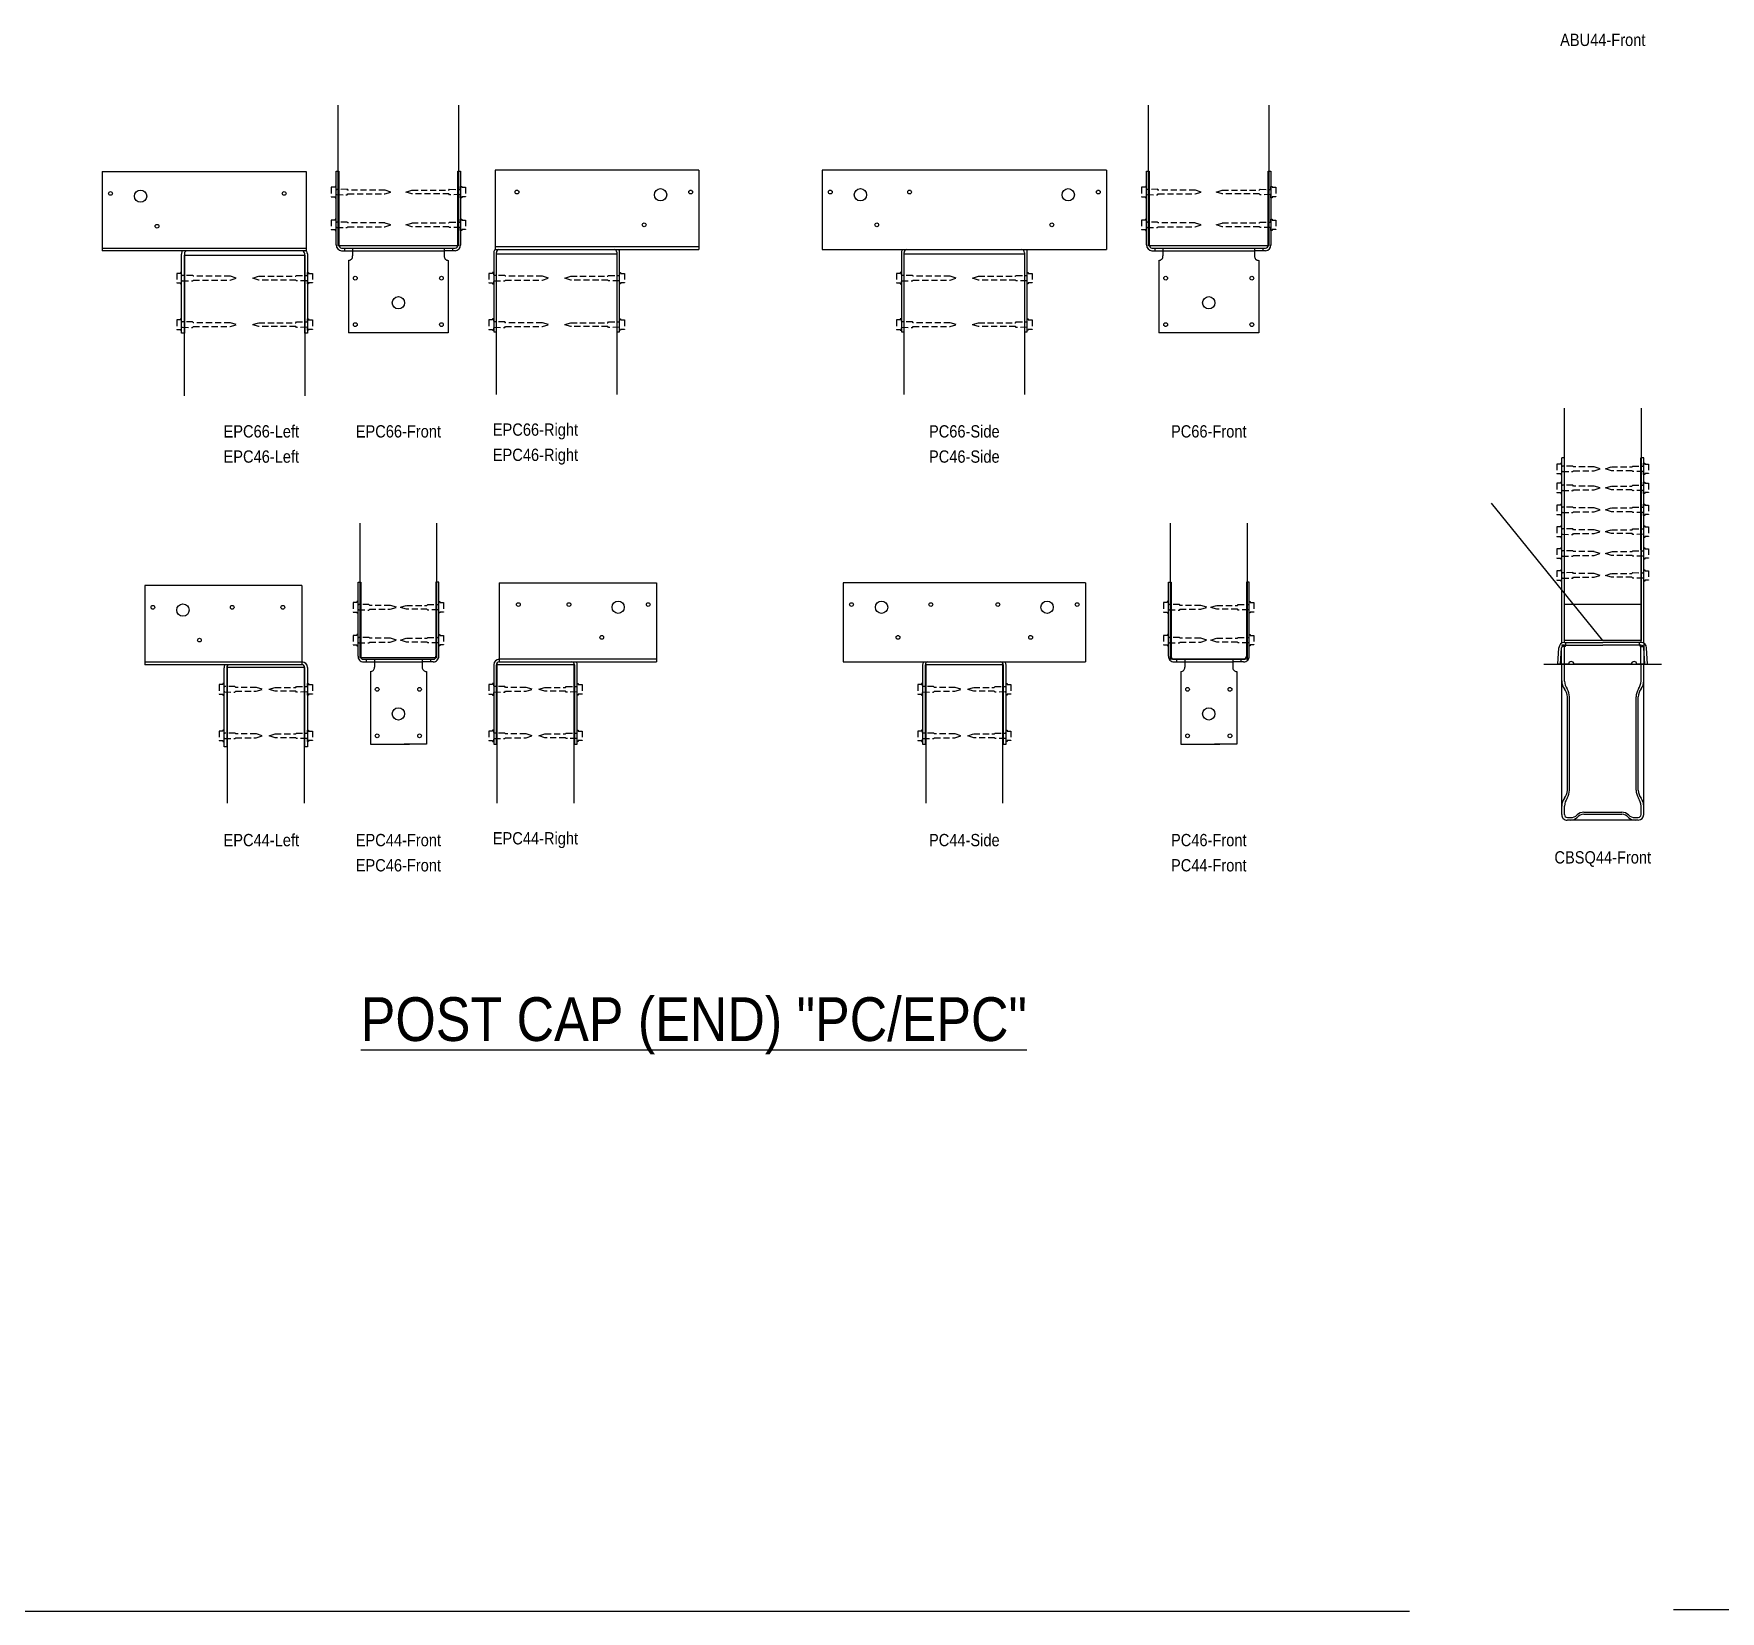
# Model space of a CAD drawing. Header units: inches. Extents: x -2661 to 42767, y -1222 to 9099.
# Drawn here: x 1313.6 to 1390.6, y 1723.8 to 1795.9 of the extents above; entities that cross this region are included whole.
import ezdxf

# ---------------------------------------------------------------- set-up
doc = ezdxf.new("R2010")
doc.units = ezdxf.units.IN
doc.header["$LTSCALE"] = 12
doc.header["$MEASUREMENT"] = 0
doc.linetypes.add('HIDDEN8', pattern=[0.04625, 0.03125, -0.015])
doc.layers.get('0').update_dxf_attribs({"linetype": 'CONTINUOUS'})
doc.layers.add('S-ANNO-NONPLOT', color=253, linetype='CONTINUOUS', plot=False, transparency=0.5)
for name, color, linetype in [('S-ANNO-NOTE', 4, 'CONTINUOUS'), ('S-SIMPSON', 2, 'CONTINUOUS'), ('S-WOOD', 3, 'CONTINUOUS')]:
    doc.layers.add(name, color=color, linetype=linetype)
doc.styles.add('Arial', font='arial.ttf', dxfattribs={"width": 0.85})

# ---------------------------------------------------------------- blocks, each defined once
blk = doc.blocks.new('EPC44-Front')
for p, q in [((-1.843, 0.147), (-1.843, 3.522)), ((-1.843, 3.522), (-1.718, 3.522)), ((-1.718, 3.522), (-1.718, 0.136)), ((1.718, 3.522), (1.718, 0.136)), ((1.843, 3.522), (1.718, 3.522)), ((1.843, 0.147), (1.843, 3.522)), ((-1.594, 0), (1.594, 0)), ((-1.468, 0), (-1.468, -0.125)), ((-1.094, 0), (-1.094, -0.361)), ((1.094, 0), (1.094, -0.361)), ((1.468, 0), (1.468, -0.125)), ((-1.594, -0.125), (-1.094, -0.125)), ((-1.281, -0.562), (-1.281, -3.875)), ((-1.094, -0.125), (1.094, -0.125)), ((1.594, -0.125), (1.094, -0.125)), ((1.281, -0.562), (1.281, -3.875)), ((-1.281, -3.875), (0.507, -3.875)), ((1.281, -3.875), (0.264, -3.875))]:
    blk.add_line(p, q)
for centre, radius in [((-0.969, -1.375), 0.0855), ((0.969, -1.375), 0.0855), ((0, -2.5), 0.281), ((-0.969, -3.5), 0.0855), ((0.969, -3.5), 0.0855)]:
    blk.add_circle(centre, radius)
for centre, radius, start, end in [((-1.594, 0.125), 0.25, 175.00805, 270), ((-1.594, 0.125), 0.125, 175.00805, 270), ((1.594, 0.125), 0.25, 270, 4.99195), ((1.594, 0.125), 0.125, 270, 4.99195), ((-1.281, -0.375), 0.188, 269.69442, 4.18522), ((1.281, -0.375), 0.188, 175.81478, 270.30558)]:
    blk.add_arc(centre, radius, start, end)
blk = doc.blocks.new('EPC44-Left')
for p, q in [((1.656, 3.625), (-5.531, 3.625)), ((-5.531, 3.625), (-5.531, 0)), ((1.656, 3.625), (1.656, 0)), ((-5.531, 0.125), (1.66, 0.125)), ((1.656, 0), (-5.531, 0)), ((-1.906, -3.761), (-1.906, -0.14)), ((-1.781, -0.136), (-1.781, -3.761)), ((1.781, -3.761), (1.781, -0.136)), ((1.906, -0.125), (1.906, -3.761)), ((-1.781, -3.761), (-1.906, -3.761)), ((1.906, -3.761), (1.781, -3.761))]:
    blk.add_line(p, q)
for centre, radius in [((-5.156, 2.625), 0.0855), ((-3.781, 2.5), 0.281), ((-1.531, 2.625), 0.0855), ((0.781, 2.625), 0.0855), ((-3.031, 1.125), 0.0855)]:
    blk.add_circle(centre, radius)
for centre, radius, start, end in [((-1.656, -0.125), 0.125, 90, 185), ((1.656, -0.125), 0.25, 0, 89.89099), ((1.656, -0.125), 0.125, 355, 90), ((-1.656, -0.125), 0.25, 150, 185)]:
    blk.add_arc(centre, radius, start, end)
blk = doc.blocks.new('EPC44-Right')
for p, q in [((-1.656, 3.625), (5.531, 3.625)), ((-1.656, 3.625), (-1.656, 0)), ((5.531, 3.625), (5.531, 0)), ((5.531, 0.125), (-1.656, 0.125)), ((-1.656, 0), (5.531, 0)), ((-1.906, -0.125), (-1.906, -3.761)), ((-1.781, -3.761), (-1.781, -0.136)), ((1.781, -0.136), (1.781, -3.761)), ((1.906, -3.761), (1.906, -0.14)), ((-1.906, -3.761), (-1.781, -3.761)), ((1.781, -3.761), (1.906, -3.761))]:
    blk.add_line(p, q)
for centre, radius in [((-0.781, 2.625), 0.0855), ((1.531, 2.625), 0.0855), ((3.781, 2.5), 0.281), ((5.156, 2.625), 0.0855), ((3.031, 1.125), 0.0855)]:
    blk.add_circle(centre, radius)
for centre, radius, start, end in [((-1.656, -0.125), 0.25, 90.10901, 180), ((-1.656, -0.125), 0.125, 90, 185), ((1.656, -0.125), 0.125, 355, 90), ((1.656, -0.125), 0.25, 355, 30)]:
    blk.add_arc(centre, radius, start, end)
blk = doc.blocks.new('PC44-Front')
for p, q in [((-1.843, 0.147), (-1.843, 3.522)), ((-1.843, 3.522), (-1.718, 3.522)), ((-1.718, 3.522), (-1.718, 0.136)), ((1.718, 3.522), (1.718, 0.136)), ((1.843, 3.522), (1.718, 3.522)), ((1.843, 0.147), (1.843, 3.522)), ((-1.594, 0), (1.594, 0)), ((-1.468, 0), (-1.468, -0.125)), ((-1.094, 0), (-1.094, -0.361)), ((1.094, 0), (1.094, -0.361)), ((1.468, 0), (1.468, -0.125)), ((-1.594, -0.125), (-1.094, -0.125)), ((-1.281, -0.562), (-1.281, -3.875)), ((-1.094, -0.125), (1.094, -0.125)), ((1.594, -0.125), (1.094, -0.125)), ((1.281, -0.562), (1.281, -3.875)), ((-1.281, -3.875), (0.507, -3.875)), ((1.281, -3.875), (0.264, -3.875))]:
    blk.add_line(p, q)
for centre, radius in [((-0.969, -1.375), 0.0855), ((0.969, -1.375), 0.0855), ((0, -2.5), 0.281), ((-0.969, -3.5), 0.0855), ((0.969, -3.5), 0.0855)]:
    blk.add_circle(centre, radius)
for centre, radius, start, end in [((-1.594, 0.125), 0.25, 175.00805, 270), ((-1.594, 0.125), 0.125, 175.00805, 270), ((1.594, 0.125), 0.25, 270, 4.99195), ((1.594, 0.125), 0.125, 270, 4.99195), ((-1.281, -0.375), 0.188, 269.69442, 4.18522), ((1.281, -0.375), 0.188, 175.81478, 270.30558)]:
    blk.add_arc(centre, radius, start, end)
blk = doc.blocks.new('PC44-Side')
for p, q in [((5.531, 3.625), (-5.531, 3.625)), ((-5.531, 3.625), (-5.531, 0)), ((5.531, 3.625), (5.531, 0)), ((-5.531, 0), (5.531, 0)), ((-1.906, -0.136), (-1.906, -3.761)), ((-1.781, -3.761), (-1.781, -0.136)), ((1.781, -0.136), (1.781, -3.761)), ((1.906, -3.761), (1.906, -0.136)), ((-1.906, -3.761), (-1.781, -3.761)), ((1.781, -3.761), (1.906, -3.761))]:
    blk.add_line(p, q)
for centre, radius in [((-5.156, 2.625), 0.0855), ((-3.781, 2.5), 0.281), ((-1.531, 2.625), 0.0855), ((1.531, 2.625), 0.0855), ((3.781, 2.5), 0.281), ((5.156, 2.625), 0.0855), ((-3.031, 1.125), 0.0855), ((3.031, 1.125), 0.0855)]:
    blk.add_circle(centre, radius)
for centre, radius, start, end in [((-1.622, -0.142), 0.284, 150.02527, 178.82313), ((1.656, -0.13), 0.25, 358.57305, 31.24344), ((-1.656, -0.125), 0.125, 95, 185), ((1.656, -0.125), 0.125, 355, 85)]:
    blk.add_arc(centre, radius, start, end)
blk = doc.blocks.new('EPC46-Left')
for p, q in [((-6.485, 3.625), (2.827, 3.625)), ((-6.485, 3.625), (-6.485, 0)), ((2.827, 3.625), (2.827, 0)), ((-6.485, 0.125), (2.827, 0.125)), ((-2.827, 0), (-6.485, 0)), ((2.827, 0), (-2.827, 0)), ((-2.86, -3.772), (-2.86, -0.147)), ((-2.735, -0.123), (-2.735, -3.772)), ((2.764, -3.761), (2.764, -0.136)), ((2.889, -0.136), (2.889, -3.761)), ((-2.735, -3.772), (-2.86, -3.772)), ((2.889, -3.761), (2.764, -3.761))]:
    blk.add_line(p, q)
for centre, radius in [((-6.11, 2.625), 0.0855), ((-4.735, 2.5), 0.281), ((1.827, 2.625), 0.0855), ((-3.985, 1.125), 0.0855)]:
    blk.add_circle(centre, radius)
for centre, radius, start, end in [((-2.61, -0.125), 0.25, 150, 185), ((-2.611, -0.123), 0.123, 94.65513, 180.25071), ((2.628, -0.134), 0.136, 359.27238, 80.52983), ((2.699, -0.141), 0.19, 1.42871, 47.63667)]:
    blk.add_arc(centre, radius, start, end)
blk = doc.blocks.new('EPC46-Right')
for p, q in [((6.485, 3.625), (-2.827, 3.625)), ((-2.827, 3.625), (-2.827, 0)), ((6.485, 3.625), (6.485, 0)), ((6.485, 0.125), (-2.827, 0.125)), ((-2.827, 0), (2.827, 0)), ((2.827, 0), (6.485, 0)), ((-2.889, -0.136), (-2.889, -3.761)), ((-2.764, -3.761), (-2.764, -0.136)), ((2.735, -0.123), (2.735, -3.772)), ((2.86, -3.772), (2.86, -0.147)), ((-2.889, -3.761), (-2.764, -3.761)), ((2.735, -3.772), (2.86, -3.772))]:
    blk.add_line(p, q)
for centre, radius in [((-1.827, 2.625), 0.0855), ((4.735, 2.5), 0.281), ((6.11, 2.625), 0.0855), ((3.985, 1.125), 0.0855)]:
    blk.add_circle(centre, radius)
for centre, radius, start, end in [((-2.699, -0.141), 0.19, 132.36333, 178.57129), ((-2.628, -0.134), 0.136, 99.47017, 180.72762), ((2.611, -0.123), 0.123, 359.74929, 85.34487), ((2.61, -0.125), 0.25, 355, 30)]:
    blk.add_arc(centre, radius, start, end)
blk = doc.blocks.new('EPC66-Front')
for p, q in [((-2.843, 0.147), (-2.843, 3.522)), ((-2.843, 3.522), (-2.718, 3.522)), ((-2.718, 3.522), (-2.718, 0.136)), ((2.718, 0.136), (2.718, 3.511)), ((2.718, 3.511), (2.843, 3.511)), ((2.843, 3.511), (2.843, 0.136)), ((-2.594, 0), (2.594, 0)), ((-2.467, 0), (-2.467, -0.125)), ((-2.093, 0), (-2.093, -0.361)), ((2.093, 0), (2.093, -0.361)), ((2.467, 0), (2.467, -0.125)), ((-2.594, -0.125), (-2.093, -0.125)), ((-2.281, -0.562), (-2.281, -3.875)), ((-2.093, -0.125), (2.093, -0.125)), ((2.594, -0.125), (2.093, -0.125)), ((2.281, -0.562), (2.281, -3.875)), ((2.281, -3.875), (-2.281, -3.875))]:
    blk.add_line(p, q)
for centre, radius in [((-1.969, -1.375), 0.0855), ((1.969, -1.375), 0.0855), ((0, -2.5), 0.281), ((-1.969, -3.5), 0.0855), ((1.969, -3.5), 0.0855)]:
    blk.add_circle(centre, radius)
for centre, radius, start, end in [((-2.574, 0.143), 0.269, 179.28509, 265.72295), ((-2.58, 0.137), 0.138, 180.57523, 264.43282), ((2.573, 0.144), 0.27, 274.44214, 0.55786), ((2.584, 0.134), 0.134, 274.16294, 0.83706), ((-2.28, -0.375), 0.188, 269.69442, 4.18522), ((2.28, -0.375), 0.188, 175.81478, 270.30558)]:
    blk.add_arc(centre, radius, start, end)
blk = doc.blocks.new('PC46-Side')
for p, q in [((6.5, 3.625), (-6.5, 3.625)), ((-6.5, 3.625), (-6.5, 0)), ((6.5, 3.625), (6.5, 0)), ((-6.5, 0), (6.5, 0)), ((-2.875, -0.136), (-2.875, -3.761)), ((-2.75, -3.761), (-2.75, -0.136)), ((2.749, -0.147), (2.75, -3.772)), ((2.875, -3.772), (2.874, -0.147)), ((-2.875, -3.761), (-2.75, -3.761)), ((2.75, -3.772), (2.875, -3.772))]:
    blk.add_line(p, q)
for centre, radius in [((-6.125, 2.625), 0.0855), ((-4.75, 2.5), 0.281), ((-2.5, 2.625), 0.0855), ((4.75, 2.5), 0.281), ((6.125, 2.625), 0.0855), ((-4, 1.125), 0.0855), ((4, 1.125), 0.0855)]:
    blk.add_circle(centre, radius)
for centre, radius, start, end in [((-2.649, -0.144), 0.226, 140.41207, 177.99679), ((-2.615, -0.133), 0.135, 99.04436, 181.15343), ((2.604, -0.142), 0.145, 357.91983, 77.35029), ((2.678, -0.129), 0.197, 354.81237, 40.97615)]:
    blk.add_arc(centre, radius, start, end)
blk = doc.blocks.new('PC66-Front')
for p, q in [((-2.843, 0.147), (-2.843, 3.522)), ((-2.843, 3.522), (-2.718, 3.522)), ((-2.718, 3.522), (-2.718, 0.136)), ((2.718, 0.136), (2.718, 3.511)), ((2.718, 3.511), (2.843, 3.511)), ((2.843, 3.511), (2.843, 0.136)), ((-2.594, 0), (2.594, 0)), ((-2.467, 0), (-2.467, -0.125)), ((-2.093, 0), (-2.093, -0.361)), ((2.093, 0), (2.093, -0.361)), ((2.467, 0), (2.467, -0.125)), ((-2.594, -0.125), (-2.093, -0.125)), ((-2.281, -0.562), (-2.281, -3.875)), ((-2.093, -0.125), (2.093, -0.125)), ((2.594, -0.125), (2.093, -0.125)), ((2.281, -0.562), (2.281, -3.875)), ((2.281, -3.875), (-2.281, -3.875))]:
    blk.add_line(p, q)
for centre, radius in [((-1.969, -1.375), 0.0855), ((1.969, -1.375), 0.0855), ((0, -2.5), 0.281), ((-1.969, -3.5), 0.0855), ((1.969, -3.5), 0.0855)]:
    blk.add_circle(centre, radius)
for centre, radius, start, end in [((-2.574, 0.143), 0.269, 179.28509, 265.72295), ((-2.58, 0.137), 0.138, 180.57523, 264.43282), ((2.573, 0.144), 0.27, 274.44214, 0.55786), ((2.584, 0.134), 0.134, 274.16294, 0.83706), ((-2.28, -0.375), 0.188, 269.69442, 4.18522), ((2.28, -0.375), 0.188, 175.81478, 270.30558)]:
    blk.add_arc(centre, radius, start, end)
blk = doc.blocks.new('*U1064')
for p, q in [((-1.869, -0.122), (-1.869, 8.344)), ((-1.754, 8.344), (-1.869, 8.344)), ((-1.75, -0.094), (-1.754, 8.344)), ((1.75, -0.094), (1.746, 8.344)), ((1.871, 8.344), (1.746, 8.344)), ((1.871, -0.127), (1.871, 8.344)), ((-1.75, 1.651), (1.75, 1.651)), ((-2.058, -1.094), (-2.004, -0.344)), ((-1.933, -1.094), (-1.879, -0.344)), ((-1.75, -0.219), (-1.879, -0.219)), ((-1.879, -1.094), (-1.879, -0.344)), ((-1.754, -0.281), (-1.862, -0.281)), ((-1.754, -0.094), (-0.004, -0.094)), ((-1.754, -0.281), (-1.754, -0.219)), ((-1.754, -0.219), (-1.692, -0.219)), ((-1.754, -1.094), (-1.754, -0.281)), ((-1.692, -0.219), (-1.692, -0.094)), ((-1.692, -0.219), (-0.004, -0.219)), ((1.746, -0.094), (-0.004, -0.094)), ((1.683, -0.219), (-0.004, -0.219)), ((1.683, -0.219), (1.683, -0.094)), ((1.746, -0.219), (1.683, -0.219)), ((1.746, -0.281), (1.746, -0.219)), ((1.746, -1.094), (1.746, -0.281)), ((1.746, -0.281), (1.854, -0.281)), ((1.871, -0.127), (1.871, -1.094)), ((1.925, -1.094), (1.871, -0.344)), ((1.925, -1.094), (1.871, -0.344)), ((2.05, -1.094), (1.996, -0.344)), ((-2.687, -1.094), (2.679, -1.094)), ((-1.933, -1.094), (-2.058, -1.094)), ((-1.567, -1.094), (-1.879, -1.094)), ((-1.879, -1.094), (-1.565, -1.094)), ((-1.869, -7.969), (-1.869, -1.094)), ((-1.841, -1.094), (-1.567, -1.094)), ((-1.749, -1.861), (-1.749, -1.094)), ((1.308, -1.094), (-1.317, -1.094)), ((-1.317, -1.094), (1.308, -1.094)), ((1.871, -1.094), (1.556, -1.094)), ((1.558, -1.094), (1.833, -1.094)), ((1.871, -1.094), (1.558, -1.094)), ((1.751, -1.862), (1.75, -1.094)), ((1.871, -7.969), (1.871, -1.094)), ((1.871, -1.857), (1.871, -1.094)), ((1.925, -1.094), (2.05, -1.094)), ((-1.612, -6.854), (-1.612, -2.584)), ((-1.52, -6.848), (-1.52, -2.59)), ((1.522, -6.848), (1.522, -2.59)), ((1.614, -6.854), (1.614, -2.583)), ((-1.749, -7.969), (-1.749, -7.577)), ((1.751, -7.969), (1.751, -7.577)), ((-1.754, -7.969), (-1.754, -7.969)), ((1.621, -8.219), (-1.629, -8.219)), ((-1.619, -8.099), (-1.469, -8.099)), ((-0.867, -7.952), (0.869, -7.952)), ((-0.864, -7.86), (0.866, -7.86)), ((1.471, -8.099), (1.621, -8.099)), ((1.746, -7.969), (1.746, -7.969))]:
    blk.add_line(p, q)
for centre, radius, start, end in [((-1.754, -0.344), 0.25, 90, 180), ((-1.754, -0.344), 0.125, 90, 180), ((-1.754, -0.219), 0.0625, 270, 0), ((1.746, -0.219), 0.0625, 180, 270), ((1.746, -0.344), 0.25, 0, 90), ((1.746, -0.344), 0.125, 0, 90), ((-1.442, -1.094), 0.125, 0, 180), ((1.433, -1.094), 0.125, 0, 180), ((-1.377, -1.891), 0.493, 176.05215, 221.0425), ((-1.011, -1.82), 0.739, 183.16565, 212.71206), ((-2.445, -2.684), 0.839, 6.85083, 33.96558), ((-2.278, -2.618), 0.758, 2.14636, 31.75034), ((2.28, -2.618), 0.758, 148.2514, 177.85537), ((2.447, -2.684), 0.839, 146.03616, 173.15091), ((1.013, -1.82), 0.739, 327.28968, 356.83609), ((1.379, -1.891), 0.493, 318.95924, 3.94958), ((-2.445, -6.754), 0.839, 326.03529, 353.15004), ((-2.278, -6.82), 0.758, 328.25053, 357.85451), ((2.28, -6.82), 0.758, 182.14549, 211.74947), ((2.447, -6.754), 0.839, 186.84996, 213.96471), ((-1.377, -7.546), 0.493, 138.95837, 183.94871), ((-1.011, -7.618), 0.739, 147.28881, 176.83522), ((1.013, -7.618), 0.739, 3.16478, 32.71119), ((1.379, -7.546), 0.493, 356.05129, 41.04163), ((-1.636, -7.985), 0.234, 176.01029, 271.65148), ((-1.619, -7.969), 0.13, 180, 270), ((-1.494, -7.721), 0.499, 272.41083, 309.9843), ((-1.454, -7.694), 0.405, 267.8651, 314.53002), ((-0.859, -8.355), 0.403, 91.2376, 141.31071), ((-0.879, -8.265), 0.405, 87.8651, 135.8748), ((0.881, -8.265), 0.405, 44.1252, 92.1349), ((0.861, -8.355), 0.403, 38.68929, 88.7624), ((1.456, -7.694), 0.405, 225.46998, 272.1349), ((1.496, -7.721), 0.499, 230.0157, 267.58917), ((1.621, -7.969), 0.25, 270, 0), ((1.621, -7.969), 0.13, 270, 0)]:
    blk.add_arc(centre, radius, start, end)
at = {"layer": 'S-SIMPSON', "color": 1, "linetype": 'HIDDEN8', "ltscale": 0.75}
for points in [[(-0.119, 7.844), (-0.395, 7.931), (-1.333, 7.931), (-1.369, 7.97), (-1.838, 7.967, -0.417818), (-1.869, 7.998), (-1.869, 8.104), (-1.919, 8.104), (-1.919, 8.06), (-2.093, 8.06), (-2.093, 7.627), (-1.919, 7.627), (-1.919, 7.584), (-1.869, 7.584), (-1.869, 7.694, -0.414214), (-1.838, 7.725), (-1.369, 7.718), (-1.333, 7.757), (-0.394, 7.757)], [(0.119, 7.844), (0.395, 7.931), (1.333, 7.931), (1.369, 7.97), (1.838, 7.967, 0.417818), (1.869, 7.998), (1.869, 8.104), (1.919, 8.104), (1.919, 8.06), (2.093, 8.06), (2.093, 7.627), (1.919, 7.627), (1.919, 7.584), (1.869, 7.584), (1.869, 7.694, 0.414214), (1.838, 7.725), (1.369, 7.718), (1.333, 7.757), (0.394, 7.757)], [(-0.119, 6.969), (-0.395, 7.056), (-1.333, 7.056), (-1.369, 7.095), (-1.838, 7.092, -0.417818), (-1.869, 7.123), (-1.869, 7.229), (-1.919, 7.229), (-1.919, 7.185), (-2.093, 7.185), (-2.093, 6.752), (-1.919, 6.752), (-1.919, 6.709), (-1.869, 6.709), (-1.869, 6.819, -0.414214), (-1.838, 6.85), (-1.369, 6.843), (-1.333, 6.882), (-0.394, 6.882)], [(0.119, 6.969), (0.395, 7.056), (1.333, 7.056), (1.369, 7.095), (1.838, 7.092, 0.417818), (1.869, 7.123), (1.869, 7.229), (1.919, 7.229), (1.919, 7.185), (2.093, 7.185), (2.093, 6.752), (1.919, 6.752), (1.919, 6.709), (1.869, 6.709), (1.869, 6.819, 0.414214), (1.838, 6.85), (1.369, 6.843), (1.333, 6.882), (0.394, 6.882)], [(-0.119, 5.969), (-0.395, 6.056), (-1.333, 6.056), (-1.369, 6.095), (-1.838, 6.092, -0.417818), (-1.869, 6.123), (-1.869, 6.229), (-1.919, 6.229), (-1.919, 6.185), (-2.093, 6.185), (-2.093, 5.752), (-1.919, 5.752), (-1.919, 5.709), (-1.869, 5.709), (-1.869, 5.819, -0.414214), (-1.838, 5.85), (-1.369, 5.843), (-1.333, 5.882), (-0.394, 5.882)], [(0.119, 5.969), (0.395, 6.056), (1.333, 6.056), (1.369, 6.095), (1.838, 6.092, 0.417818), (1.869, 6.123), (1.869, 6.229), (1.919, 6.229), (1.919, 6.185), (2.093, 6.185), (2.093, 5.752), (1.919, 5.752), (1.919, 5.709), (1.869, 5.709), (1.869, 5.819, 0.414214), (1.838, 5.85), (1.369, 5.843), (1.333, 5.882), (0.394, 5.882)], [(-0.122, 4.969), (-0.397, 5.056), (-1.336, 5.056), (-1.372, 5.095), (-1.84, 5.092, -0.417818), (-1.872, 5.123), (-1.872, 5.229), (-1.922, 5.229), (-1.922, 5.185), (-2.096, 5.185), (-2.096, 4.752), (-1.922, 4.752), (-1.922, 4.709), (-1.872, 4.709), (-1.872, 4.819, -0.414214), (-1.84, 4.85), (-1.372, 4.843), (-1.336, 4.882), (-0.397, 4.882)], [(0.122, 4.969), (0.397, 5.056), (1.336, 5.056), (1.372, 5.095), (1.84, 5.092, 0.417818), (1.872, 5.123), (1.872, 5.229), (1.922, 5.229), (1.922, 5.185), (2.096, 5.185), (2.096, 4.752), (1.922, 4.752), (1.922, 4.709), (1.872, 4.709), (1.872, 4.819, 0.414214), (1.84, 4.85), (1.372, 4.843), (1.336, 4.882), (0.397, 4.882)], [(-0.121, 3.969), (-0.397, 4.056), (-1.335, 4.056), (-1.371, 4.095), (-1.84, 4.092, -0.417818), (-1.871, 4.123), (-1.871, 4.229), (-1.921, 4.229), (-1.921, 4.185), (-2.095, 4.185), (-2.095, 3.752), (-1.921, 3.752), (-1.921, 3.709), (-1.871, 3.709), (-1.871, 3.819, -0.414214), (-1.84, 3.85), (-1.371, 3.843), (-1.335, 3.882), (-0.396, 3.882)], [(0.121, 3.969), (0.397, 4.056), (1.335, 4.056), (1.371, 4.095), (1.84, 4.092, 0.417818), (1.871, 4.123), (1.871, 4.229), (1.921, 4.229), (1.921, 4.185), (2.095, 4.185), (2.095, 3.752), (1.921, 3.752), (1.921, 3.709), (1.871, 3.709), (1.871, 3.819, 0.414214), (1.84, 3.85), (1.371, 3.843), (1.335, 3.882), (0.396, 3.882)], [(-0.121, 2.969), (-0.396, 3.056), (-1.335, 3.056), (-1.371, 3.095), (-1.839, 3.092, -0.417818), (-1.871, 3.123), (-1.871, 3.229), (-1.921, 3.229), (-1.921, 3.185), (-2.095, 3.185), (-2.095, 2.752), (-1.921, 2.752), (-1.921, 2.709), (-1.871, 2.709), (-1.871, 2.819, -0.414214), (-1.839, 2.85), (-1.371, 2.843), (-1.335, 2.882), (-0.396, 2.882)], [(0.121, 2.969), (0.396, 3.056), (1.335, 3.056), (1.371, 3.095), (1.839, 3.092, 0.417818), (1.871, 3.123), (1.871, 3.229), (1.921, 3.229), (1.921, 3.185), (2.095, 3.185), (2.095, 2.752), (1.921, 2.752), (1.921, 2.709), (1.871, 2.709), (1.871, 2.819, 0.414214), (1.839, 2.85), (1.371, 2.843), (1.335, 2.882), (0.396, 2.882)]]:
    blk.add_lwpolyline(points, format="xyb", close=True, dxfattribs=at)

msp = doc.modelspace()

# ---------------------------------------------------------------- linework, layer by layer
at = {"layer": 'S-ANNO-NONPLOT'}
for p, q in [((1385.27948, 1768.19461), (1380.19776, 1774.46986)), ((1452.76703, 1723.86229), (1388.51548, 1723.86229))]:
    msp.add_line(p, q, dxfattribs=at)
at = {"layer": 'S-ANNO-NOTE', "color": 6}
msp.add_line((1254.57281, 1723.79979), (1376.45249, 1723.79979), dxfattribs=at)
at = {"layer": 'S-SIMPSON', "color": 1, "linetype": 'HIDDEN8', "ltscale": 0.75}
for points in [[(1329.89445, 1788.69164), (1329.61852, 1788.77864), (1327.93045, 1788.77864), (1327.89445, 1788.81752), (1327.4257, 1788.81464, -0.41781772), (1327.39445, 1788.84589), (1327.39445, 1788.95164), (1327.34445, 1788.95164), (1327.34445, 1788.90815), (1327.17008, 1788.90815), (1327.17008, 1788.47514), (1327.34445, 1788.47514), (1327.34445, 1788.43164), (1327.39445, 1788.43164), (1327.39445, 1788.54169, -0.41421356), (1327.4257, 1788.57294), (1327.89445, 1788.56576), (1327.93045, 1788.60464), (1329.61915, 1788.60464)], [(1330.58031, 1788.69164), (1330.85624, 1788.77864), (1332.54431, 1788.77864), (1332.58031, 1788.81752), (1333.04906, 1788.81464, 0.41781772), (1333.08031, 1788.84589), (1333.08031, 1788.95164), (1333.13031, 1788.95164), (1333.13031, 1788.90815), (1333.30469, 1788.90815), (1333.30469, 1788.47514), (1333.13031, 1788.47514), (1333.13031, 1788.43164), (1333.08031, 1788.43164), (1333.08031, 1788.54169, 0.41421356), (1333.04906, 1788.57294), (1332.58031, 1788.56576), (1332.54431, 1788.60464), (1330.85562, 1788.60464)], [(1366.92983, 1788.69164), (1366.6539, 1788.77864), (1364.96583, 1788.77864), (1364.92983, 1788.81752), (1364.46108, 1788.81464, -0.41781772), (1364.42983, 1788.84589), (1364.42983, 1788.95164), (1364.37983, 1788.95164), (1364.37983, 1788.90815), (1364.20545, 1788.90815), (1364.20545, 1788.47514), (1364.37983, 1788.47514), (1364.37983, 1788.43164), (1364.42983, 1788.43164), (1364.42983, 1788.54169, -0.41421356), (1364.46108, 1788.57294), (1364.92983, 1788.56576), (1364.96583, 1788.60464), (1366.65452, 1788.60464)], [(1367.61569, 1788.69164), (1367.89162, 1788.77864), (1369.57969, 1788.77864), (1369.61569, 1788.81752), (1370.08444, 1788.81464, 0.41781772), (1370.11569, 1788.84589), (1370.11569, 1788.95164), (1370.16569, 1788.95164), (1370.16569, 1788.90815), (1370.34006, 1788.90815), (1370.34006, 1788.47514), (1370.16569, 1788.47514), (1370.16569, 1788.43164), (1370.11569, 1788.43164), (1370.11569, 1788.54169, 0.41421356), (1370.08444, 1788.57294), (1369.61569, 1788.56576), (1369.57969, 1788.60464), (1367.89099, 1788.60464)], [(1329.89445, 1787.19164), (1329.61852, 1787.27864), (1327.93045, 1787.27864), (1327.89445, 1787.31752), (1327.4257, 1787.31464, -0.41781772), (1327.39445, 1787.34589), (1327.39445, 1787.45164), (1327.34445, 1787.45164), (1327.34445, 1787.40815), (1327.17008, 1787.40815), (1327.17008, 1786.97514), (1327.34445, 1786.97514), (1327.34445, 1786.93164), (1327.39445, 1786.93164), (1327.39445, 1787.04169, -0.41421356), (1327.4257, 1787.07294), (1327.89445, 1787.06576), (1327.93045, 1787.10464), (1329.61915, 1787.10464)], [(1330.58031, 1787.19164), (1330.85624, 1787.27864), (1332.54431, 1787.27864), (1332.58031, 1787.31752), (1333.04906, 1787.31464, 0.41781772), (1333.08031, 1787.34589), (1333.08031, 1787.45164), (1333.13031, 1787.45164), (1333.13031, 1787.40815), (1333.30469, 1787.40815), (1333.30469, 1786.97514), (1333.13031, 1786.97514), (1333.13031, 1786.93164), (1333.08031, 1786.93164), (1333.08031, 1787.04169, 0.41421356), (1333.04906, 1787.07294), (1332.58031, 1787.06576), (1332.54431, 1787.10464), (1330.85562, 1787.10464)], [(1366.92983, 1787.19164), (1366.6539, 1787.27864), (1364.96583, 1787.27864), (1364.92983, 1787.31752), (1364.46108, 1787.31464, -0.41781772), (1364.42983, 1787.34589), (1364.42983, 1787.45164), (1364.37983, 1787.45164), (1364.37983, 1787.40815), (1364.20545, 1787.40815), (1364.20545, 1786.97514), (1364.37983, 1786.97514), (1364.37983, 1786.93164), (1364.42983, 1786.93164), (1364.42983, 1787.04169, -0.41421356), (1364.46108, 1787.07294), (1364.92983, 1787.06576), (1364.96583, 1787.10464), (1366.65452, 1787.10464)], [(1367.61569, 1787.19164), (1367.89162, 1787.27864), (1369.57969, 1787.27864), (1369.61569, 1787.31752), (1370.08444, 1787.31464, 0.41781772), (1370.11569, 1787.34589), (1370.11569, 1787.45164), (1370.16569, 1787.45164), (1370.16569, 1787.40815), (1370.34006, 1787.40815), (1370.34006, 1786.97514), (1370.16569, 1786.97514), (1370.16569, 1786.93164), (1370.11569, 1786.93164), (1370.11569, 1787.04169, 0.41421356), (1370.08444, 1787.07294), (1369.61569, 1787.06576), (1369.57969, 1787.10464), (1367.89099, 1787.10464)], [(1322.83189, 1784.75411), (1322.55596, 1784.84111), (1320.86789, 1784.84111), (1320.83189, 1784.87999), (1320.36314, 1784.87711, -0.41781772), (1320.33189, 1784.90836), (1320.33189, 1785.01411), (1320.28189, 1785.01411), (1320.28189, 1784.97062), (1320.10752, 1784.97062), (1320.10752, 1784.5376), (1320.28189, 1784.5376), (1320.28189, 1784.49411), (1320.33189, 1784.49411), (1320.33189, 1784.60416, -0.41421356), (1320.36314, 1784.63541), (1320.83189, 1784.62823), (1320.86789, 1784.66711), (1322.55658, 1784.66711)], [(1323.58094, 1784.75411), (1323.85687, 1784.84111), (1325.54494, 1784.84111), (1325.58094, 1784.87999), (1326.04969, 1784.87711, 0.41781772), (1326.08094, 1784.90836), (1326.08094, 1785.01411), (1326.13094, 1785.01411), (1326.13094, 1784.97062), (1326.30532, 1784.97062), (1326.30532, 1784.5376), (1326.13094, 1784.5376), (1326.13094, 1784.49411), (1326.08094, 1784.49411), (1326.08094, 1784.60416, 0.41421356), (1326.04969, 1784.63541), (1325.58094, 1784.62823), (1325.54494, 1784.66711), (1323.85625, 1784.66711)], [(1337.09558, 1784.75411), (1336.81965, 1784.84111), (1335.13158, 1784.84111), (1335.09558, 1784.87999), (1334.62683, 1784.87711, -0.41781772), (1334.59558, 1784.90836), (1334.59558, 1785.01411), (1334.54558, 1785.01411), (1334.54558, 1784.97062), (1334.3712, 1784.97062), (1334.3712, 1784.5376), (1334.54558, 1784.5376), (1334.54558, 1784.49411), (1334.59558, 1784.49411), (1334.59558, 1784.60416, -0.41421356), (1334.62683, 1784.63541), (1335.09558, 1784.62823), (1335.13158, 1784.66711), (1336.82027, 1784.66711)], [(1337.84463, 1784.75411), (1338.12055, 1784.84111), (1339.80863, 1784.84111), (1339.84463, 1784.87999), (1340.31338, 1784.87711, 0.41781772), (1340.34463, 1784.90836), (1340.34463, 1785.01411), (1340.39463, 1785.01411), (1340.39463, 1784.97062), (1340.569, 1784.97062), (1340.569, 1784.5376), (1340.39463, 1784.5376), (1340.39463, 1784.49411), (1340.34463, 1784.49411), (1340.34463, 1784.60416, 0.41421356), (1340.31338, 1784.63541), (1339.84463, 1784.62823), (1339.80863, 1784.66711), (1338.11993, 1784.66711)], [(1355.72687, 1784.75414), (1355.45094, 1784.84114), (1353.76287, 1784.84114), (1353.72687, 1784.88002), (1353.25812, 1784.87714, -0.41781772), (1353.22687, 1784.90839), (1353.22687, 1785.01414), (1353.17687, 1785.01414), (1353.17687, 1784.97065), (1353.0025, 1784.97065), (1353.0025, 1784.53764), (1353.17687, 1784.53764), (1353.17687, 1784.49414), (1353.22687, 1784.49414), (1353.22687, 1784.60419, -0.41421356), (1353.25812, 1784.63544), (1353.72687, 1784.62826), (1353.76287, 1784.66714), (1355.45156, 1784.66714)], [(1356.47592, 1784.75414), (1356.75185, 1784.84114), (1358.43992, 1784.84114), (1358.47592, 1784.88002), (1358.94467, 1784.87714, 0.41781772), (1358.97592, 1784.90839), (1358.97592, 1785.01414), (1359.02592, 1785.01414), (1359.02592, 1784.97065), (1359.2003, 1784.97065), (1359.2003, 1784.53764), (1359.02592, 1784.53764), (1359.02592, 1784.49414), (1358.97592, 1784.49414), (1358.97592, 1784.60419, 0.41421356), (1358.94467, 1784.63544), (1358.47592, 1784.62826), (1358.43992, 1784.66714), (1356.75123, 1784.66714)], [(1322.83189, 1782.62911), (1322.55596, 1782.71611), (1320.86789, 1782.71611), (1320.83189, 1782.75499), (1320.36314, 1782.75211, -0.41781772), (1320.33189, 1782.78336), (1320.33189, 1782.88911), (1320.28189, 1782.88911), (1320.28189, 1782.84562), (1320.10752, 1782.84562), (1320.10752, 1782.4126), (1320.28189, 1782.4126), (1320.28189, 1782.36911), (1320.33189, 1782.36911), (1320.33189, 1782.47916, -0.41421356), (1320.36314, 1782.51041), (1320.83189, 1782.50323), (1320.86789, 1782.54211), (1322.55658, 1782.54211)], [(1323.58094, 1782.62911), (1323.85687, 1782.71611), (1325.54494, 1782.71611), (1325.58094, 1782.75499), (1326.04969, 1782.75211, 0.41781772), (1326.08094, 1782.78336), (1326.08094, 1782.88911), (1326.13094, 1782.88911), (1326.13094, 1782.84562), (1326.30532, 1782.84562), (1326.30532, 1782.4126), (1326.13094, 1782.4126), (1326.13094, 1782.36911), (1326.08094, 1782.36911), (1326.08094, 1782.47916, 0.41421356), (1326.04969, 1782.51041), (1325.58094, 1782.50323), (1325.54494, 1782.54211), (1323.85625, 1782.54211)], [(1337.09558, 1782.62911), (1336.81965, 1782.71611), (1335.13158, 1782.71611), (1335.09558, 1782.75499), (1334.62683, 1782.75211, -0.41781772), (1334.59558, 1782.78336), (1334.59558, 1782.88911), (1334.54558, 1782.88911), (1334.54558, 1782.84562), (1334.3712, 1782.84562), (1334.3712, 1782.4126), (1334.54558, 1782.4126), (1334.54558, 1782.36911), (1334.59558, 1782.36911), (1334.59558, 1782.47916, -0.41421356), (1334.62683, 1782.51041), (1335.09558, 1782.50323), (1335.13158, 1782.54211), (1336.82027, 1782.54211)], [(1337.84463, 1782.62911), (1338.12055, 1782.71611), (1339.80863, 1782.71611), (1339.84463, 1782.75499), (1340.31338, 1782.75211, 0.41781772), (1340.34463, 1782.78336), (1340.34463, 1782.88911), (1340.39463, 1782.88911), (1340.39463, 1782.84562), (1340.569, 1782.84562), (1340.569, 1782.4126), (1340.39463, 1782.4126), (1340.39463, 1782.36911), (1340.34463, 1782.36911), (1340.34463, 1782.47916, 0.41421356), (1340.31338, 1782.51041), (1339.84463, 1782.50323), (1339.80863, 1782.54211), (1338.11993, 1782.54211)], [(1355.72687, 1782.62914), (1355.45094, 1782.71614), (1353.76287, 1782.71614), (1353.72687, 1782.75502), (1353.25812, 1782.75214, -0.41781772), (1353.22687, 1782.78339), (1353.22687, 1782.88914), (1353.17687, 1782.88914), (1353.17687, 1782.84565), (1353.0025, 1782.84565), (1353.0025, 1782.41264), (1353.17687, 1782.41264), (1353.17687, 1782.36914), (1353.22687, 1782.36914), (1353.22687, 1782.47919, -0.41421356), (1353.25812, 1782.51044), (1353.72687, 1782.50326), (1353.76287, 1782.54214), (1355.45156, 1782.54214)], [(1356.47592, 1782.62914), (1356.75185, 1782.71614), (1358.43992, 1782.71614), (1358.47592, 1782.75502), (1358.94467, 1782.75214, 0.41781772), (1358.97592, 1782.78339), (1358.97592, 1782.88914), (1359.02592, 1782.88914), (1359.02592, 1782.84565), (1359.2003, 1782.84565), (1359.2003, 1782.41264), (1359.02592, 1782.41264), (1359.02592, 1782.36914), (1358.97592, 1782.36914), (1358.97592, 1782.47919, 0.41421356), (1358.94467, 1782.51044), (1358.47592, 1782.50326), (1358.43992, 1782.54214), (1356.75123, 1782.54214)], [(1330.14427, 1769.7048), (1329.86834, 1769.7918), (1328.93027, 1769.7918), (1328.89427, 1769.83068), (1328.42552, 1769.8278, -0.41781772), (1328.39427, 1769.85905), (1328.39427, 1769.9648), (1328.34427, 1769.9648), (1328.34427, 1769.92131), (1328.16989, 1769.92131), (1328.16989, 1769.4883), (1328.34427, 1769.4883), (1328.34427, 1769.4448), (1328.39427, 1769.4448), (1328.39427, 1769.55485, -0.41421356), (1328.42552, 1769.5861), (1328.89427, 1769.57892), (1328.93027, 1769.6178), (1329.86896, 1769.6178)], [(1330.3305, 1769.7048), (1330.60643, 1769.7918), (1331.5445, 1769.7918), (1331.5805, 1769.83068), (1332.04925, 1769.8278, 0.41781772), (1332.0805, 1769.85905), (1332.0805, 1769.9648), (1332.1305, 1769.9648), (1332.1305, 1769.92131), (1332.30487, 1769.92131), (1332.30487, 1769.4883), (1332.1305, 1769.4883), (1332.1305, 1769.4448), (1332.0805, 1769.4448), (1332.0805, 1769.55485, 0.41421356), (1332.04925, 1769.5861), (1331.5805, 1769.57892), (1331.5445, 1769.6178), (1330.6058, 1769.6178)], [(1367.17964, 1769.7048), (1366.90371, 1769.7918), (1365.96564, 1769.7918), (1365.92964, 1769.83068), (1365.46089, 1769.8278, -0.41781772), (1365.42964, 1769.85905), (1365.42964, 1769.9648), (1365.37964, 1769.9648), (1365.37964, 1769.92131), (1365.20527, 1769.92131), (1365.20527, 1769.4883), (1365.37964, 1769.4883), (1365.37964, 1769.4448), (1365.42964, 1769.4448), (1365.42964, 1769.55485, -0.41421356), (1365.46089, 1769.5861), (1365.92964, 1769.57892), (1365.96564, 1769.6178), (1366.90434, 1769.6178)], [(1367.36587, 1769.7048), (1367.6418, 1769.7918), (1368.57987, 1769.7918), (1368.61587, 1769.83068), (1369.08462, 1769.8278, 0.41781772), (1369.11587, 1769.85905), (1369.11587, 1769.9648), (1369.16587, 1769.9648), (1369.16587, 1769.92131), (1369.34025, 1769.92131), (1369.34025, 1769.4883), (1369.16587, 1769.4883), (1369.16587, 1769.4448), (1369.11587, 1769.4448), (1369.11587, 1769.55485, 0.41421356), (1369.08462, 1769.5861), (1368.61587, 1769.57892), (1368.57987, 1769.6178), (1367.64118, 1769.6178)], [(1330.14448, 1768.2048), (1329.86855, 1768.2918), (1328.93048, 1768.2918), (1328.89448, 1768.33068), (1328.42573, 1768.3278, -0.41781772), (1328.39448, 1768.35905), (1328.39448, 1768.4648), (1328.34448, 1768.4648), (1328.34448, 1768.42131), (1328.1701, 1768.42131), (1328.1701, 1767.9883), (1328.34448, 1767.9883), (1328.34448, 1767.9448), (1328.39448, 1767.9448), (1328.39448, 1768.05485, -0.41421356), (1328.42573, 1768.0861), (1328.89448, 1768.07892), (1328.93048, 1768.1178), (1329.86917, 1768.1178)], [(1330.33029, 1768.2048), (1330.60621, 1768.2918), (1331.54429, 1768.2918), (1331.58029, 1768.33068), (1332.04904, 1768.3278, 0.41781772), (1332.08029, 1768.35905), (1332.08029, 1768.4648), (1332.13029, 1768.4648), (1332.13029, 1768.42131), (1332.30466, 1768.42131), (1332.30466, 1767.9883), (1332.13029, 1767.9883), (1332.13029, 1767.9448), (1332.08029, 1767.9448), (1332.08029, 1768.05485, 0.41421356), (1332.04904, 1768.0861), (1331.58029, 1768.07892), (1331.54429, 1768.1178), (1330.60559, 1768.1178)], [(1367.17985, 1768.2048), (1366.90392, 1768.2918), (1365.96585, 1768.2918), (1365.92985, 1768.33068), (1365.4611, 1768.3278, -0.41781772), (1365.42985, 1768.35905), (1365.42985, 1768.4648), (1365.37985, 1768.4648), (1365.37985, 1768.42131), (1365.20548, 1768.42131), (1365.20548, 1767.9883), (1365.37985, 1767.9883), (1365.37985, 1767.9448), (1365.42985, 1767.9448), (1365.42985, 1768.05485, -0.41421356), (1365.4611, 1768.0861), (1365.92985, 1768.07892), (1365.96585, 1768.1178), (1366.90455, 1768.1178)], [(1367.36566, 1768.2048), (1367.64159, 1768.2918), (1368.57966, 1768.2918), (1368.61566, 1768.33068), (1369.08441, 1768.3278, 0.41781772), (1369.11566, 1768.35905), (1369.11566, 1768.4648), (1369.16566, 1768.4648), (1369.16566, 1768.42131), (1369.34004, 1768.42131), (1369.34004, 1767.9883), (1369.16566, 1767.9883), (1369.16566, 1767.9448), (1369.11566, 1767.9448), (1369.11566, 1768.05485, 0.41421356), (1369.08441, 1768.0861), (1368.61566, 1768.07892), (1368.57966, 1768.1178), (1367.64097, 1768.1178)], [(1324.01939, 1765.9548), (1323.74346, 1766.0418), (1322.80539, 1766.0418), (1322.76939, 1766.08068), (1322.30064, 1766.0778, -0.41781772), (1322.26939, 1766.10905), (1322.26939, 1766.2148), (1322.21939, 1766.2148), (1322.21939, 1766.17131), (1322.04502, 1766.17131), (1322.04502, 1765.7383), (1322.21939, 1765.7383), (1322.21939, 1765.6948), (1322.26939, 1765.6948), (1322.26939, 1765.80485, -0.41421356), (1322.30064, 1765.8361), (1322.76939, 1765.82892), (1322.80539, 1765.8678), (1323.74408, 1765.8678)], [(1324.33094, 1765.9548), (1324.60687, 1766.0418), (1325.54494, 1766.0418), (1325.58094, 1766.08068), (1326.04969, 1766.0778, 0.41781772), (1326.08094, 1766.10905), (1326.08094, 1766.2148), (1326.13094, 1766.2148), (1326.13094, 1766.17131), (1326.30532, 1766.17131), (1326.30532, 1765.7383), (1326.13094, 1765.7383), (1326.13094, 1765.6948), (1326.08094, 1765.6948), (1326.08094, 1765.80485, 0.41421356), (1326.04969, 1765.8361), (1325.58094, 1765.82892), (1325.54494, 1765.8678), (1324.60625, 1765.8678)], [(1336.34605, 1765.9548), (1336.07012, 1766.0418), (1335.13205, 1766.0418), (1335.09605, 1766.08068), (1334.6273, 1766.0778, -0.41781772), (1334.59605, 1766.10905), (1334.59605, 1766.2148), (1334.54605, 1766.2148), (1334.54605, 1766.17131), (1334.37168, 1766.17131), (1334.37168, 1765.7383), (1334.54605, 1765.7383), (1334.54605, 1765.6948), (1334.59605, 1765.6948), (1334.59605, 1765.80485, -0.41421356), (1334.6273, 1765.8361), (1335.09605, 1765.82892), (1335.13205, 1765.8678), (1336.07075, 1765.8678)], [(1336.6576, 1765.9548), (1336.93353, 1766.0418), (1337.8716, 1766.0418), (1337.9076, 1766.08068), (1338.37635, 1766.0778, 0.41781772), (1338.4076, 1766.10905), (1338.4076, 1766.2148), (1338.4576, 1766.2148), (1338.4576, 1766.17131), (1338.63198, 1766.17131), (1338.63198, 1765.7383), (1338.4576, 1765.7383), (1338.4576, 1765.6948), (1338.4076, 1765.6948), (1338.4076, 1765.80485, 0.41421356), (1338.37635, 1765.8361), (1337.9076, 1765.82892), (1337.8716, 1765.8678), (1336.93291, 1765.8678)], [(1355.94562, 1765.9548), (1355.66969, 1766.0418), (1354.73162, 1766.0418), (1354.69562, 1766.08068), (1354.22687, 1766.0778, -0.41781772), (1354.19562, 1766.10905), (1354.19562, 1766.2148), (1354.14562, 1766.2148), (1354.14562, 1766.17131), (1353.97125, 1766.17131), (1353.97125, 1765.7383), (1354.14562, 1765.7383), (1354.14562, 1765.6948), (1354.19562, 1765.6948), (1354.19562, 1765.80485, -0.41421356), (1354.22687, 1765.8361), (1354.69562, 1765.82892), (1354.73162, 1765.8678), (1355.67031, 1765.8678)], [(1356.25717, 1765.9548), (1356.5331, 1766.0418), (1357.47117, 1766.0418), (1357.50717, 1766.08068), (1357.97592, 1766.0778, 0.41781772), (1358.00717, 1766.10905), (1358.00717, 1766.2148), (1358.05717, 1766.2148), (1358.05717, 1766.17131), (1358.23154, 1766.17131), (1358.23154, 1765.7383), (1358.05717, 1765.7383), (1358.05717, 1765.6948), (1358.00717, 1765.6948), (1358.00717, 1765.80485, 0.41421356), (1357.97592, 1765.8361), (1357.50717, 1765.82892), (1357.47117, 1765.8678), (1356.53248, 1765.8678)], [(1324.01939, 1763.8298), (1323.74346, 1763.9168), (1322.80539, 1763.9168), (1322.76939, 1763.95568), (1322.30064, 1763.9528, -0.41781772), (1322.26939, 1763.98405), (1322.26939, 1764.0898), (1322.21939, 1764.0898), (1322.21939, 1764.04631), (1322.04502, 1764.04631), (1322.04502, 1763.6133), (1322.21939, 1763.6133), (1322.21939, 1763.5698), (1322.26939, 1763.5698), (1322.26939, 1763.67985, -0.41421356), (1322.30064, 1763.7111), (1322.76939, 1763.70392), (1322.80539, 1763.7428), (1323.74408, 1763.7428)], [(1324.33094, 1763.8298), (1324.60687, 1763.9168), (1325.54494, 1763.9168), (1325.58094, 1763.95568), (1326.04969, 1763.9528, 0.41781772), (1326.08094, 1763.98405), (1326.08094, 1764.0898), (1326.13094, 1764.0898), (1326.13094, 1764.04631), (1326.30532, 1764.04631), (1326.30532, 1763.6133), (1326.13094, 1763.6133), (1326.13094, 1763.5698), (1326.08094, 1763.5698), (1326.08094, 1763.67985, 0.41421356), (1326.04969, 1763.7111), (1325.58094, 1763.70392), (1325.54494, 1763.7428), (1324.60625, 1763.7428)], [(1336.34605, 1763.8298), (1336.07012, 1763.9168), (1335.13205, 1763.9168), (1335.09605, 1763.95568), (1334.6273, 1763.9528, -0.41781772), (1334.59605, 1763.98405), (1334.59605, 1764.0898), (1334.54605, 1764.0898), (1334.54605, 1764.04631), (1334.37168, 1764.04631), (1334.37168, 1763.6133), (1334.54605, 1763.6133), (1334.54605, 1763.5698), (1334.59605, 1763.5698), (1334.59605, 1763.67985, -0.41421356), (1334.6273, 1763.7111), (1335.09605, 1763.70392), (1335.13205, 1763.7428), (1336.07075, 1763.7428)], [(1336.6576, 1763.8298), (1336.93353, 1763.9168), (1337.8716, 1763.9168), (1337.9076, 1763.95568), (1338.37635, 1763.9528, 0.41781772), (1338.4076, 1763.98405), (1338.4076, 1764.0898), (1338.4576, 1764.0898), (1338.4576, 1764.04631), (1338.63198, 1764.04631), (1338.63198, 1763.6133), (1338.4576, 1763.6133), (1338.4576, 1763.5698), (1338.4076, 1763.5698), (1338.4076, 1763.67985, 0.41421356), (1338.37635, 1763.7111), (1337.9076, 1763.70392), (1337.8716, 1763.7428), (1336.93291, 1763.7428)], [(1355.94562, 1763.8298), (1355.66969, 1763.9168), (1354.73162, 1763.9168), (1354.69562, 1763.95568), (1354.22687, 1763.9528, -0.41781772), (1354.19562, 1763.98405), (1354.19562, 1764.0898), (1354.14562, 1764.0898), (1354.14562, 1764.04631), (1353.97125, 1764.04631), (1353.97125, 1763.6133), (1354.14562, 1763.6133), (1354.14562, 1763.5698), (1354.19562, 1763.5698), (1354.19562, 1763.67985, -0.41421356), (1354.22687, 1763.7111), (1354.69562, 1763.70392), (1354.73162, 1763.7428), (1355.67031, 1763.7428)], [(1356.25717, 1763.8298), (1356.5331, 1763.9168), (1357.47117, 1763.9168), (1357.50717, 1763.95568), (1357.97592, 1763.9528, 0.41781772), (1358.00717, 1763.98405), (1358.00717, 1764.0898), (1358.05717, 1764.0898), (1358.05717, 1764.04631), (1358.23154, 1764.04631), (1358.23154, 1763.6133), (1358.05717, 1763.6133), (1358.05717, 1763.5698), (1358.00717, 1763.5698), (1358.00717, 1763.67985, 0.41421356), (1357.97592, 1763.7111), (1357.50717, 1763.70392), (1357.47117, 1763.7428), (1356.53248, 1763.7428)]]:
    msp.add_lwpolyline(points, format="xyb", close=True, dxfattribs=at)
at = {"layer": 'S-WOOD'}
for points in [[(1332.98738, 1792.65677), (1332.98738, 1786.23015), (1327.48738, 1786.23015), (1327.48738, 1792.65677)], [(1370.02276, 1792.65677), (1370.02276, 1786.23015), (1364.52276, 1786.23015), (1364.52276, 1792.65677)], [(1334.7201, 1779.43983), (1334.7201, 1785.86645), (1340.2201, 1785.86645), (1340.2201, 1779.43983)], [(1353.3514, 1779.43986), (1353.3514, 1785.86648), (1358.8514, 1785.86648), (1358.8514, 1779.43986)], [(1320.45641, 1779.37736), (1320.45641, 1785.80398), (1325.95641, 1785.80398), (1325.95641, 1779.37736)], [(1387.02948, 1778.80426), (1387.02948, 1768.19461), (1383.52948, 1768.19461), (1383.52948, 1778.80426)], [(1331.98738, 1773.55223), (1331.98738, 1767.39533), (1328.48738, 1767.39533), (1328.48738, 1773.55223)], [(1369.02276, 1773.55223), (1369.02276, 1767.3298), (1365.52276, 1767.3298), (1365.52276, 1773.55223)], [(1322.42517, 1760.75256), (1322.42517, 1766.96455), (1325.92517, 1766.96455), (1325.92517, 1760.75256)], [(1334.75183, 1760.75256), (1334.75183, 1767.08955), (1338.25183, 1767.08955), (1338.25183, 1760.75256)], [(1354.3514, 1760.75256), (1354.3514, 1767.08955), (1357.8514, 1767.08955), (1357.8514, 1760.75256)]]:
    msp.add_lwpolyline(points, dxfattribs=at)

# ---------------------------------------------------------------- block references
at = {"layer": 'S-SIMPSON'}
for name, p in [('EPC46-Left', (1323.19191, 1786.00414)), ('EPC66-Front', (1330.23738, 1786.12914)), ('EPC46-Right', (1337.48508, 1786.06664)), ('PC46-Side', (1356.1014, 1786.06664)), ('PC66-Front', (1367.27276, 1786.12914)), ('*U1064', (1385.27948, 1768.19461)), ('EPC44-Left', (1324.17517, 1767.0798)), ('EPC44-Front', (1330.23738, 1767.3298)), ('EPC44-Right', (1336.50183, 1767.2048)), ('PC44-Side', (1356.1014, 1767.2048)), ('PC44-Front', (1367.27276, 1767.3298))]:
    msp.add_blockref(name, p, dxfattribs=at)

# ---------------------------------------------------------------- texts
at = {"layer": 'S-ANNO-NOTE', "color": 191, "attachment_point": 5, "style": 'Arial'}
for s, insert, char_height, width in [('\\A1;ABU44-Front', (1385.27948, 1795.64609), 0.5625, 11.1077856), ('\\A1;EPC66-Left', (1323.97294, 1777.74563), 0.5625, 11.1077856), ('\\A1;EPC66-Front', (1330.23738, 1777.74563), 0.5625, 11.1077856), ('\\A1;EPC66-Right', (1336.50183, 1777.74563), 0.5625, 11.1077856), ('\\A1;PC66-Side', (1356.1014, 1777.74563), 0.5625, 11.1077856), ('\\A1;PC66-Front', (1367.27276, 1777.74563), 0.5625, 11.1077856), ('\\A1;EPC46-Left', (1323.97294, 1776.59294), 0.5625, 11.1077856), ('\\A1;EPC46-Right', (1336.50183, 1776.59294), 0.5625, 11.1077856), ('\\A1;PC46-Side', (1356.1014, 1776.59294), 0.5625, 11.1077856), ('\\A1;EPC44-Left', (1323.97294, 1759.05833), 0.5625, 11.1077856), ('\\A1;EPC44-Front', (1330.23738, 1759.05833), 0.5625, 11.1077856), ('\\A1;EPC44-Right', (1336.50183, 1759.05833), 0.5625, 11.1077856), ('\\A1;PC44-Side', (1356.1014, 1759.05833), 0.5625, 11.1077856), ('\\A1;PC46-Front', (1367.27276, 1759.05833), 0.5625, 11.1077856), ('\\A1;EPC46-Front', (1330.23738, 1757.90564), 0.5625, 11.1077856), ('\\A1;PC44-Front', (1367.27276, 1757.90564), 0.5625, 11.1077856), ('\\A1;CBSQ44-Front', (1385.27948, 1758.19461), 0.5625, 11.1077856), ('\\A1;{\\LPOST CAP (END) "PC/EPC"  }', (1343.73959, 1750.57374), 2, 43.7360388)]:
    msp.add_mtext(s, dxfattribs=dict(at, insert=insert, char_height=char_height, width=width))

doc.saveas('drawing.dxf')
